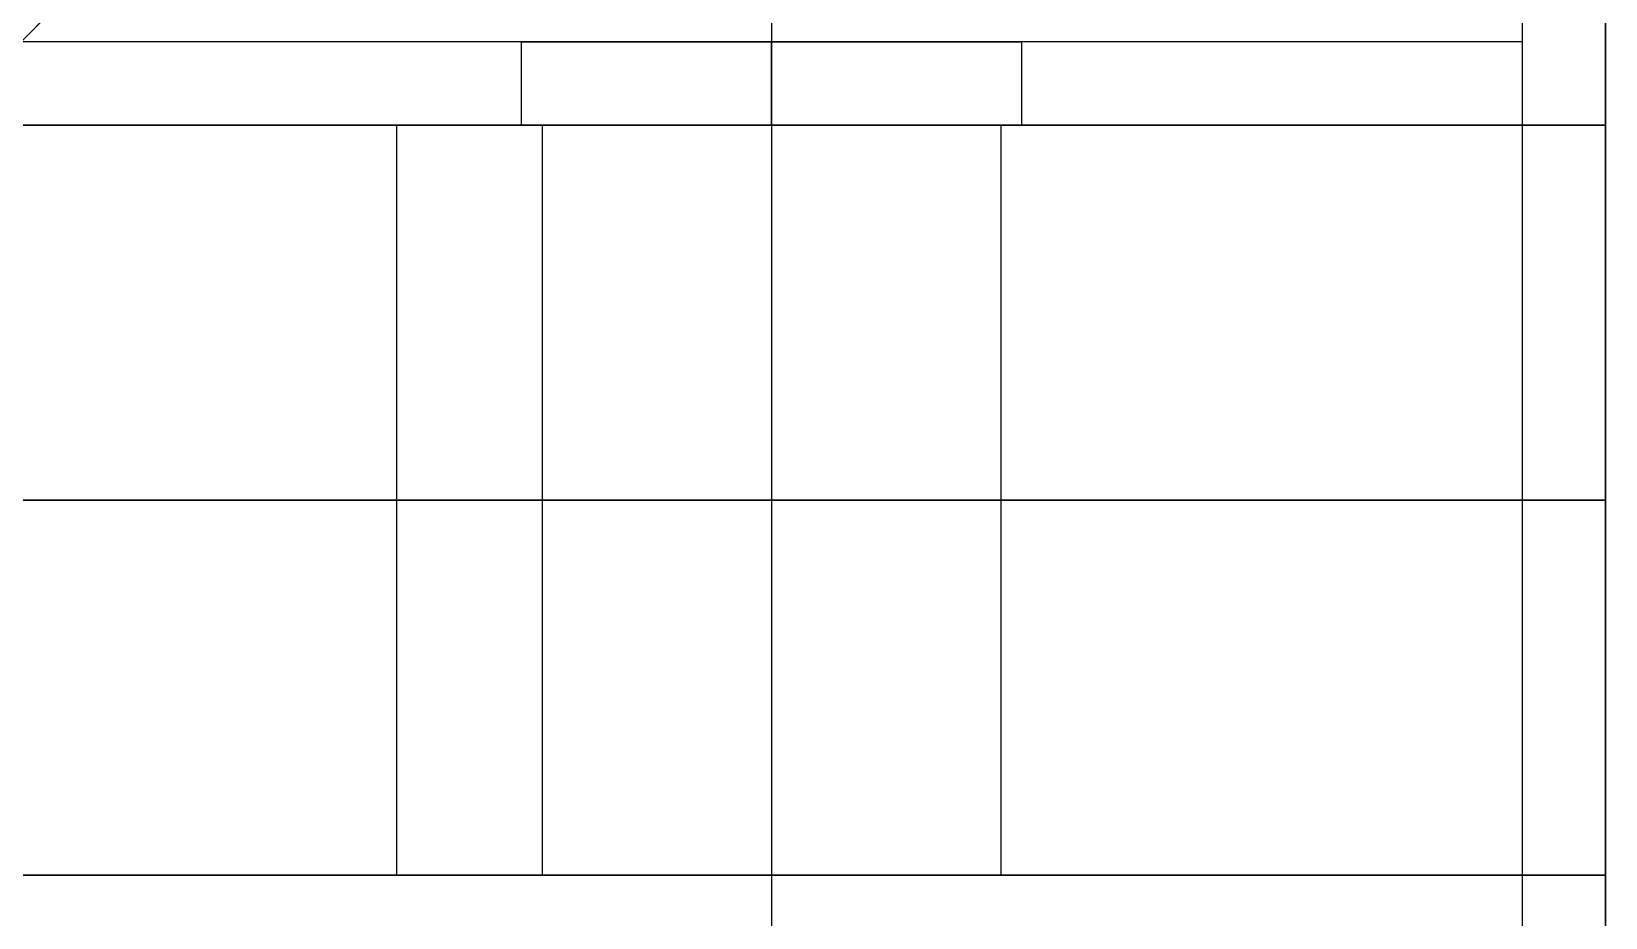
# Model space of a CAD drawing. Header units: millimetres. Extents: x -6529 to 809, y -8611 to 207.
# Drawn here: x 771.28 to 809.03, y -3754.22 to -3732.96 of the extents above; entities that cross this region are included whole.
import ezdxf

# ---------------------------------------------------------------- set-up
doc = ezdxf.new("R2010")
doc.units = ezdxf.units.MM
doc.header["$MEASUREMENT"] = 0
doc.layers.add('platen', color=7, linetype='Continuous', true_color=0x007f00)
doc.layers.add('staal', color=5, linetype='Continuous', true_color=0x0000ff)

# ---------------------------------------------------------------- blocks, each defined once
blk = doc.blocks.new('top plaat')
at = {"layer": 'platen'}
for points in [[(1316, 0), (1296, 0), (1276, 0)], [(1316, 0, 18), (1296, 0, 18), (1276, 0, 18)], [(1316, 0, 9), (1296, 0, 9), (1276, 0, 9)], [(1296, 0), (1296, 0, 9), (1296, 0, 18)], [(1316, 0), (1316, 0, 9), (1316, 0, 18)]]:
    blk.add_open_spline(points, degree=2, dxfattribs=at)
for points in [[(1316, -1236), (1316, -927), (1316, -618), (1316, -309), (1316, 0)], [(1316, -1236, 18), (1316, -927, 18), (1316, -618, 18), (1316, -309, 18), (1316, 0, 18)], [(1316, -1236, 9), (1316, -927, 9), (1316, -618, 9), (1316, -309, 9), (1316, 0, 9)]]:
    blk.add_open_spline(points, degree=2, knots=[7292.2246, 7292.2246, 7292.2246, 7911.517745, 7911.517745, 8530.810891, 8530.810891, 8530.810891], dxfattribs=at)
blk = doc.blocks.new('plaat base')
at = {"layer": 'platen'}
for p, q in [((1296, -332), (1296, -332, 18)), ((1290.5, -337.5), (1290.5, -337.5, 18)), ((1301.5, -337.5), (1301.5, -337.5, 18)), ((1296, -343), (1296, -343, 18)), ((1296, -407), (1296, -407, 18)), ((1290.5, -412.5), (1290.5, -412.5, 18)), ((1301.5, -412.5), (1301.5, -412.5, 18)), ((1296, -418), (1296, -418, 18)), ((1296, -482), (1296, -482, 18)), ((1290.5, -487.5), (1290.5, -487.5, 18)), ((1301.5, -487.5), (1301.5, -487.5, 18)), ((1296, -493), (1296, -493, 18)), ((1296, -557), (1296, -557, 18)), ((1290.5, -562.5), (1290.5, -562.5, 18)), ((1301.5, -562.5), (1301.5, -562.5, 18)), ((1296, -568), (1296, -568, 18)), ((1296, -932), (1296, -932, 18)), ((1290.5, -937.5), (1290.5, -937.5, 18)), ((1301.5, -937.5), (1301.5, -937.5, 18)), ((1296, -943), (1296, -943, 18)), ((1296, -1007), (1296, -1007, 18)), ((1290.5, -1012.5), (1290.5, -1012.5, 18)), ((1301.5, -1012.5), (1301.5, -1012.5, 18)), ((1296, -1018), (1296, -1018, 18)), ((1296, -1082), (1296, -1082, 18)), ((1290.5, -1087.5), (1290.5, -1087.5, 18)), ((1301.5, -1087.5), (1301.5, -1087.5, 18)), ((1296, -1093), (1296, -1093, 18)), ((1296, -1157), (1296, -1157, 18)), ((1290.5, -1162.5), (1290.5, -1162.5, 18)), ((1301.5, -1162.5), (1301.5, -1162.5, 18)), ((1296, -1168), (1296, -1168, 18))]:
    blk.add_line(p, q, dxfattribs=at)
for points in [[(1316, -300), (1287, -300), (1258, -300)], [(1316, -300, 18), (1287, -300, 18), (1258, -300, 18)], [(1316, -300, 9), (1287, -300, 9), (1258, -300, 9)], [(1287, -300), (1287, -300, 9), (1287, -300, 18)], [(1316, -600), (1316, -450), (1316, -300)], [(1316, -300), (1316, -300, 9), (1316, -300, 18)], [(1316, -600, 18), (1316, -450, 18), (1316, -300, 18)], [(1316, -600, 9), (1316, -450, 9), (1316, -300, 9)], [(1316, -450), (1316, -450, 9), (1316, -450, 18)], [(1258, -600), (1287, -600), (1316, -600)], [(1258, -600, 18), (1287, -600, 18), (1316, -600, 18)], [(1258, -600, 9), (1287, -600, 9), (1316, -600, 9)], [(1287, -600), (1287, -600, 9), (1287, -600, 18)], [(1316, -600), (1316, -600, 9), (1316, -600, 18)], [(1316, -900), (1287, -900), (1258, -900)], [(1316, -900, 18), (1287, -900, 18), (1258, -900, 18)], [(1316, -900, 9), (1287, -900, 9), (1258, -900, 9)], [(1287, -900), (1287, -900, 9), (1287, -900, 18)], [(1316, -1200), (1316, -1050), (1316, -900)], [(1316, -900), (1316, -900, 9), (1316, -900, 18)], [(1316, -1200, 18), (1316, -1050, 18), (1316, -900, 18)], [(1316, -1200, 9), (1316, -1050, 9), (1316, -900, 9)], [(1316, -1050), (1316, -1050, 9), (1316, -1050, 18)], [(958, -1200), (1137, -1200), (1316, -1200)], [(958, -1200, 18), (1137, -1200, 18), (1316, -1200, 18)], [(958, -1200, 9), (1137, -1200, 9), (1316, -1200, 9)], [(1316, -1200), (1316, -1200, 9), (1316, -1200, 18)]]:
    blk.add_open_spline(points, degree=2, dxfattribs=at)
for points in [[(1290.5, -337.5), (1290.5, -332), (1296, -332), (1301.5, -332), (1301.5, -337.5), (1301.5, -343), (1296, -343), (1290.5, -343), (1290.5, -337.5)], [(1290.5, -337.5, 18), (1290.5, -332, 18), (1296, -332, 18), (1301.5, -332, 18), (1301.5, -337.5, 18), (1301.5, -343, 18), (1296, -343, 18), (1290.5, -343, 18), (1290.5, -337.5, 18)], [(1290.5, -412.5), (1290.5, -407), (1296, -407), (1301.5, -407), (1301.5, -412.5), (1301.5, -418), (1296, -418), (1290.5, -418), (1290.5, -412.5)], [(1290.5, -412.5, 18), (1290.5, -407, 18), (1296, -407, 18), (1301.5, -407, 18), (1301.5, -412.5, 18), (1301.5, -418, 18), (1296, -418, 18), (1290.5, -418, 18), (1290.5, -412.5, 18)], [(1290.5, -487.5), (1290.5, -482), (1296, -482), (1301.5, -482), (1301.5, -487.5), (1301.5, -493), (1296, -493), (1290.5, -493), (1290.5, -487.5)], [(1290.5, -487.5, 18), (1290.5, -482, 18), (1296, -482, 18), (1301.5, -482, 18), (1301.5, -487.5, 18), (1301.5, -493, 18), (1296, -493, 18), (1290.5, -493, 18), (1290.5, -487.5, 18)], [(1290.5, -562.5), (1290.5, -557), (1296, -557), (1301.5, -557), (1301.5, -562.5), (1301.5, -568), (1296, -568), (1290.5, -568), (1290.5, -562.5)], [(1290.5, -562.5, 18), (1290.5, -557, 18), (1296, -557, 18), (1301.5, -557, 18), (1301.5, -562.5, 18), (1301.5, -568, 18), (1296, -568, 18), (1290.5, -568, 18), (1290.5, -562.5, 18)], [(1290.5, -937.5), (1290.5, -932), (1296, -932), (1301.5, -932), (1301.5, -937.5), (1301.5, -943), (1296, -943), (1290.5, -943), (1290.5, -937.5)], [(1290.5, -937.5, 18), (1290.5, -932, 18), (1296, -932, 18), (1301.5, -932, 18), (1301.5, -937.5, 18), (1301.5, -943, 18), (1296, -943, 18), (1290.5, -943, 18), (1290.5, -937.5, 18)], [(1290.5, -1012.5), (1290.5, -1007), (1296, -1007), (1301.5, -1007), (1301.5, -1012.5), (1301.5, -1018), (1296, -1018), (1290.5, -1018), (1290.5, -1012.5)], [(1290.5, -1012.5, 18), (1290.5, -1007, 18), (1296, -1007, 18), (1301.5, -1007, 18), (1301.5, -1012.5, 18), (1301.5, -1018, 18), (1296, -1018, 18), (1290.5, -1018, 18), (1290.5, -1012.5, 18)], [(1290.5, -1087.5), (1290.5, -1082), (1296, -1082), (1301.5, -1082), (1301.5, -1087.5), (1301.5, -1093), (1296, -1093), (1290.5, -1093), (1290.5, -1087.5)], [(1290.5, -1087.5, 18), (1290.5, -1082, 18), (1296, -1082, 18), (1301.5, -1082, 18), (1301.5, -1087.5, 18), (1301.5, -1093, 18), (1296, -1093, 18), (1290.5, -1093, 18), (1290.5, -1087.5, 18)], [(1290.5, -1162.5), (1290.5, -1157), (1296, -1157), (1301.5, -1157), (1301.5, -1162.5), (1301.5, -1168), (1296, -1168), (1290.5, -1168), (1290.5, -1162.5)], [(1290.5, -1162.5, 18), (1290.5, -1157, 18), (1296, -1157, 18), (1301.5, -1157, 18), (1301.5, -1162.5, 18), (1301.5, -1168, 18), (1296, -1168, 18), (1290.5, -1168, 18), (1290.5, -1162.5, 18)]]:
    blk.add_rational_spline(points, [1, 0.707106781187, 1, 0.707106781187, 1, 0.707106781187, 1, 0.707106781187, 1], degree=2, knots=[-31.415927, -31.415927, -31.415927, -23.561945, -23.561945, -15.707963, -15.707963, -7.853982, -7.853982, 0, 0, 0], dxfattribs=at)

msp = doc.modelspace()

# ---------------------------------------------------------------- linework, layer by layer
at = {"layer": 'staal'}
for p, q in [((809.026, -3695.207, 1276), (769.026, -3735.207, 1276)), ((783.026, -3735.207, 695.5), (783.026, -3733.207, 695.5)), ((783.026, -3735.207, 770.5), (783.026, -3733.207, 770.5)), ((783.026, -3735.207, 920.5), (783.026, -3733.207, 920.5)), ((783.026, -3735.207, 845.5), (783.026, -3733.207, 845.5)), ((783.026, -3735.207, 1070.5), (783.026, -3733.207, 1070.5)), ((783.026, -3735.207, 995.5), (783.026, -3733.207, 995.5)), ((783.026, -3735.207, 1220.5), (783.026, -3733.207, 1220.5)), ((783.026, -3735.207, 1145.5), (783.026, -3733.207, 1145.5)), ((783.026, -3735.207, 545.5), (783.026, -3733.207, 545.5)), ((783.026, -3735.207, 620.5), (783.026, -3733.207, 620.5)), ((783.026, -3735.207, 395.5), (783.026, -3733.207, 395.5)), ((783.026, -3735.207, 470.5), (783.026, -3733.207, 470.5)), ((783.026, -3735.207, 245.5), (783.026, -3733.207, 245.5)), ((783.026, -3735.207, 320.5), (783.026, -3733.207, 320.5)), ((783.026, -3735.207, 170.5), (783.026, -3733.207, 170.5)), ((783.026, -3735.207, 95.5), (783.026, -3733.207, 95.5)), ((789.026, -3735.207, 40), (789.026, -3733.207, 40)), ((789.026, -3735.207, 1276), (789.026, -3733.207, 1276)), ((789.026, -3735.207, 701.5), (789.026, -3733.207, 701.5)), ((789.026, -3735.207, 689.5), (789.026, -3733.207, 689.5)), ((789.026, -3735.207, 776.5), (789.026, -3733.207, 776.5)), ((789.026, -3735.207, 764.5), (789.026, -3733.207, 764.5)), ((789.026, -3735.207, 926.5), (789.026, -3733.207, 926.5)), ((789.026, -3735.207, 914.5), (789.026, -3733.207, 914.5)), ((789.026, -3735.207, 851.5), (789.026, -3733.207, 851.5)), ((789.026, -3735.207, 839.5), (789.026, -3733.207, 839.5)), ((789.026, -3735.207, 1076.5), (789.026, -3733.207, 1076.5)), ((789.026, -3735.207, 1064.5), (789.026, -3733.207, 1064.5)), ((789.026, -3735.207, 1001.5), (789.026, -3733.207, 1001.5)), ((789.026, -3735.207, 989.5), (789.026, -3733.207, 989.5)), ((789.026, -3735.207, 1226.5), (789.026, -3733.207, 1226.5)), ((789.026, -3735.207, 1214.5), (789.026, -3733.207, 1214.5)), ((789.026, -3735.207, 1151.5), (789.026, -3733.207, 1151.5)), ((789.026, -3735.207, 1139.5), (789.026, -3733.207, 1139.5)), ((789.026, -3735.207, 551.5), (789.026, -3733.207, 551.5)), ((789.026, -3735.207, 539.5), (789.026, -3733.207, 539.5)), ((789.026, -3735.207, 626.5), (789.026, -3733.207, 626.5)), ((789.026, -3735.207, 614.5), (789.026, -3733.207, 614.5)), ((789.026, -3735.207, 401.5), (789.026, -3733.207, 401.5)), ((789.026, -3735.207, 389.5), (789.026, -3733.207, 389.5)), ((789.026, -3735.207, 476.5), (789.026, -3733.207, 476.5)), ((789.026, -3735.207, 464.5), (789.026, -3733.207, 464.5)), ((789.026, -3735.207, 251.5), (789.026, -3733.207, 251.5)), ((789.026, -3735.207, 239.5), (789.026, -3733.207, 239.5)), ((789.026, -3735.207, 326.5), (789.026, -3733.207, 326.5)), ((789.026, -3735.207, 314.5), (789.026, -3733.207, 314.5)), ((789.026, -3735.207, 176.5), (789.026, -3733.207, 176.5)), ((789.026, -3735.207, 164.5), (789.026, -3733.207, 164.5)), ((789.026, -3735.207, 101.5), (789.026, -3733.207, 101.5)), ((789.026, -3735.207, 89.5), (789.026, -3733.207, 89.5)), ((795.026, -3735.207, 695.5), (795.026, -3733.207, 695.5)), ((795.026, -3735.207, 770.5), (795.026, -3733.207, 770.5)), ((795.026, -3735.207, 920.5), (795.026, -3733.207, 920.5)), ((795.026, -3735.207, 845.5), (795.026, -3733.207, 845.5)), ((795.026, -3735.207, 1070.5), (795.026, -3733.207, 1070.5)), ((795.026, -3735.207, 995.5), (795.026, -3733.207, 995.5)), ((795.026, -3735.207, 1220.5), (795.026, -3733.207, 1220.5)), ((795.026, -3735.207, 1145.5), (795.026, -3733.207, 1145.5)), ((795.026, -3735.207, 545.5), (795.026, -3733.207, 545.5)), ((795.026, -3735.207, 620.5), (795.026, -3733.207, 620.5)), ((795.026, -3735.207, 395.5), (795.026, -3733.207, 395.5)), ((795.026, -3735.207, 470.5), (795.026, -3733.207, 470.5)), ((795.026, -3735.207, 245.5), (795.026, -3733.207, 245.5)), ((795.026, -3735.207, 320.5), (795.026, -3733.207, 320.5)), ((795.026, -3735.207, 170.5), (795.026, -3733.207, 170.5)), ((795.026, -3735.207, 95.5), (795.026, -3733.207, 95.5))]:
    msp.add_line(p, q, dxfattribs=at)
msp.add_lwpolyline([(-506.974, -3695.207), (809.026, -3695.207), (809.026, -5011.207), (-506.974, -5011.207)], close=True, dxfattribs=at)
for points in [[(809.026, -3695.207), (789.026, -3715.207), (769.026, -3735.207)], [(769.026, -3735.207, 40), (789.026, -3715.207, 40), (809.026, -3695.207, 40)], [(809.026, -3695.207), (789.026, -3715.207), (769.026, -3735.207)], [(769.026, -3735.207, 40), (789.026, -3715.207, 40), (809.026, -3695.207, 40)], [(809.026, -3695.207, 1316), (789.026, -3715.207, 1316), (769.026, -3735.207, 1316)], [(809.026, -3695.207, 1276), (789.026, -3715.207, 1276), (769.026, -3735.207, 1276)], [(769.026, -3735.207, 1316), (789.026, -3715.207, 1316), (809.026, -3695.207, 1316)], [(809.026, -3695.207), (809.026, -4353.207), (809.026, -5011.207)], [(809.026, -3695.207, 40), (809.026, -4353.207, 40), (809.026, -5011.207, 40)], [(809.026, -3695.207, 20), (809.026, -3739.957, 20), (809.026, -3784.707, 20)], [(809.026, -3735.207, 40), (809.026, -3715.207, 40), (809.026, -3695.207, 40)], [(809.026, -3735.207, 1276), (809.026, -3715.207, 1276), (809.026, -3695.207, 1276)], [(809.026, -3735.207, 658), (809.026, -3715.207, 658), (809.026, -3695.207, 658)], [(809.026, -3695.207, 1276), (809.026, -4353.207, 1276), (809.026, -5011.207, 1276)], [(809.026, -3695.207, 1316), (809.026, -4353.207, 1316), (809.026, -5011.207, 1316)], [(809.026, -3695.207, 1296), (809.026, -3739.957, 1296), (809.026, -3784.707, 1296)], [(807.026, -3697.207, 38), (789.026, -3715.207, 38), (771.026, -3733.207, 38)], [(771.026, -3733.207, 2), (789.026, -3715.207, 2), (807.026, -3697.207, 2)], [(807.026, -3697.207, 38), (789.026, -3715.207, 38), (771.026, -3733.207, 38)], [(771.026, -3733.207, 2), (789.026, -3715.207, 2), (807.026, -3697.207, 2)], [(771.026, -3733.207, 1314), (789.026, -3715.207, 1314), (807.026, -3697.207, 1314)], [(807.026, -3697.207, 1278), (789.026, -3715.207, 1278), (771.026, -3733.207, 1278)], [(807.026, -3697.207, 1314), (789.026, -3715.207, 1314), (771.026, -3733.207, 1314)], [(771.026, -3733.207, 1278), (789.026, -3715.207, 1278), (807.026, -3697.207, 1278)], [(807.026, -3697.207, 38), (807.026, -4353.207, 38), (807.026, -5009.207, 38)], [(807.026, -3697.207, 2), (807.026, -4353.207, 2), (807.026, -5009.207, 2)], [(807.026, -3697.207, 20), (807.026, -3740.957, 20), (807.026, -3784.707, 20)], [(807.026, -3697.207, 40), (807.026, -3715.207, 40), (807.026, -3733.207, 40)], [(807.026, -3697.207, 1276), (807.026, -3715.207, 1276), (807.026, -3733.207, 1276)], [(807.026, -3697.207, 658), (807.026, -3715.207, 658), (807.026, -3733.207, 658)], [(807.026, -3697.207, 1314), (807.026, -4353.207, 1314), (807.026, -5009.207, 1314)], [(807.026, -3697.207, 1278), (807.026, -4353.207, 1278), (807.026, -5009.207, 1278)], [(807.026, -3697.207, 1296), (807.026, -3740.957, 1296), (807.026, -3784.707, 1296)], [(789.026, -3715.207, 40), (789.026, -3750.457, 40), (789.026, -3785.707, 40)], [(789.026, -3715.207, 38), (789.026, -3750.457, 38), (789.026, -3785.707, 38)], [(789.026, -3715.207, 2), (789.026, -3750.457, 2), (789.026, -3785.707, 2)], [(789.026, -3715.207), (789.026, -3750.457), (789.026, -3785.707)], [(789.026, -3715.207, 1316), (789.026, -3749.957, 1316), (789.026, -3784.707, 1316)], [(789.026, -3715.207, 1314), (789.026, -3749.957, 1314), (789.026, -3784.707, 1314)], [(789.026, -3715.207, 1278), (789.026, -3749.957, 1278), (789.026, -3784.707, 1278)], [(789.026, -3715.207, 1276), (789.026, -3749.957, 1276), (789.026, -3784.707, 1276)], [(807.026, -3733.207, 40), (789.026, -3733.207, 40), (771.026, -3733.207, 40)], [(807.026, -3733.207, 1276), (789.026, -3733.207, 1276), (771.026, -3733.207, 1276)], [(807.026, -3733.207, 658), (789.026, -3733.207, 658), (771.026, -3733.207, 658)], [(789.026, -3733.207, 40), (789.026, -3733.207, 64.75), (789.026, -3733.207, 89.5)], [(789.026, -3733.207, 101.5), (789.026, -3733.207, 133), (789.026, -3733.207, 164.5)], [(789.026, -3733.207, 176.5), (789.026, -3733.207, 208), (789.026, -3733.207, 239.5)], [(789.026, -3733.207, 251.5), (789.026, -3733.207, 283), (789.026, -3733.207, 314.5)], [(789.026, -3733.207, 326.5), (789.026, -3733.207, 358), (789.026, -3733.207, 389.5)], [(789.026, -3733.207, 401.5), (789.026, -3733.207, 433), (789.026, -3733.207, 464.5)], [(789.026, -3733.207, 476.5), (789.026, -3733.207, 508), (789.026, -3733.207, 539.5)], [(789.026, -3733.207, 551.5), (789.026, -3733.207, 583), (789.026, -3733.207, 614.5)], [(789.026, -3733.207, 626.5), (789.026, -3733.207, 658), (789.026, -3733.207, 689.5)], [(789.026, -3733.207, 701.5), (789.026, -3733.207, 733), (789.026, -3733.207, 764.5)], [(789.026, -3733.207, 776.5), (789.026, -3733.207, 808), (789.026, -3733.207, 839.5)], [(789.026, -3733.207, 851.5), (789.026, -3733.207, 883), (789.026, -3733.207, 914.5)], [(789.026, -3733.207, 926.5), (789.026, -3733.207, 958), (789.026, -3733.207, 989.5)], [(789.026, -3733.207, 1001.5), (789.026, -3733.207, 1033), (789.026, -3733.207, 1064.5)], [(789.026, -3733.207, 1076.5), (789.026, -3733.207, 1108), (789.026, -3733.207, 1139.5)], [(789.026, -3733.207, 1151.5), (789.026, -3733.207, 1183), (789.026, -3733.207, 1214.5)], [(789.026, -3733.207, 1226.5), (789.026, -3733.207, 1251.25), (789.026, -3733.207, 1276)], [(807.026, -3733.207, 40), (807.026, -3733.207, 658), (807.026, -3733.207, 1276)], [(769.026, -3735.207, 40), (789.026, -3735.207, 40), (809.026, -3735.207, 40)], [(769.026, -3735.207, 1276), (789.026, -3735.207, 1276), (809.026, -3735.207, 1276)], [(769.026, -3735.207, 658), (789.026, -3735.207, 658), (809.026, -3735.207, 658)], [(789.026, -3735.207, 40), (789.026, -3735.207, 64.75), (789.026, -3735.207, 89.5)], [(789.026, -3735.207, 101.5), (789.026, -3735.207, 133), (789.026, -3735.207, 164.5)], [(789.026, -3735.207, 176.5), (789.026, -3735.207, 208), (789.026, -3735.207, 239.5)], [(789.026, -3735.207, 251.5), (789.026, -3735.207, 283), (789.026, -3735.207, 314.5)], [(789.026, -3735.207, 326.5), (789.026, -3735.207, 358), (789.026, -3735.207, 389.5)], [(789.026, -3735.207, 401.5), (789.026, -3735.207, 433), (789.026, -3735.207, 464.5)], [(789.026, -3735.207, 476.5), (789.026, -3735.207, 508), (789.026, -3735.207, 539.5)], [(789.026, -3735.207, 551.5), (789.026, -3735.207, 583), (789.026, -3735.207, 614.5)], [(789.026, -3735.207, 626.5), (789.026, -3735.207, 658), (789.026, -3735.207, 689.5)], [(789.026, -3735.207, 701.5), (789.026, -3735.207, 733), (789.026, -3735.207, 764.5)], [(789.026, -3735.207, 776.5), (789.026, -3735.207, 808), (789.026, -3735.207, 839.5)], [(789.026, -3735.207, 851.5), (789.026, -3735.207, 883), (789.026, -3735.207, 914.5)], [(789.026, -3735.207, 926.5), (789.026, -3735.207, 958), (789.026, -3735.207, 989.5)], [(789.026, -3735.207, 1001.5), (789.026, -3735.207, 1033), (789.026, -3735.207, 1064.5)], [(789.026, -3735.207, 1076.5), (789.026, -3735.207, 1108), (789.026, -3735.207, 1139.5)], [(789.026, -3735.207, 1151.5), (789.026, -3735.207, 1183), (789.026, -3735.207, 1214.5)], [(789.026, -3735.207, 1226.5), (789.026, -3735.207, 1251.25), (789.026, -3735.207, 1276)], [(809.026, -3735.207, 40), (809.026, -3735.207, 658), (809.026, -3735.207, 1276)]]:
    msp.add_open_spline(points, degree=2, dxfattribs=at)
for points, weights, knots in [([(783.026, -3733.207, 695.5), (783.026, -3733.207, 689.5), (789.026, -3733.207, 689.5), (795.026, -3733.207, 689.5), (795.026, -3733.207, 695.5), (795.026, -3733.207, 701.5), (789.026, -3733.207, 701.5), (783.026, -3733.207, 701.5), (783.026, -3733.207, 695.5)], [1, 0.707106781187, 1, 0.707106781187, 1, 0.707106781187, 1, 0.707106781187, 1], [-31.415927, -31.415927, -31.415927, -23.561945, -23.561945, -15.707963, -15.707963, -7.853982, -7.853982, 0, 0, 0]), ([(783.026, -3733.207, 770.5), (783.026, -3733.207, 764.5), (789.026, -3733.207, 764.5), (795.026, -3733.207, 764.5), (795.026, -3733.207, 770.5), (795.026, -3733.207, 776.5), (789.026, -3733.207, 776.5), (783.026, -3733.207, 776.5), (783.026, -3733.207, 770.5)], [1, 0.707106781187, 1, 0.707106781187, 1, 0.707106781187, 1, 0.707106781187, 1], [-31.415927, -31.415927, -31.415927, -23.561945, -23.561945, -15.707963, -15.707963, -7.853982, -7.853982, 0, 0, 0]), ([(783.026, -3733.207, 920.5), (783.026, -3733.207, 914.5), (789.026, -3733.207, 914.5), (795.026, -3733.207, 914.5), (795.026, -3733.207, 920.5), (795.026, -3733.207, 926.5), (789.026, -3733.207, 926.5), (783.026, -3733.207, 926.5), (783.026, -3733.207, 920.5)], [1, 0.707106781187, 1, 0.707106781187, 1, 0.707106781187, 1, 0.707106781187, 1], [-31.415927, -31.415927, -31.415927, -23.561945, -23.561945, -15.707963, -15.707963, -7.853982, -7.853982, 0, 0, 0]), ([(783.026, -3733.207, 845.5), (783.026, -3733.207, 839.5), (789.026, -3733.207, 839.5), (795.026, -3733.207, 839.5), (795.026, -3733.207, 845.5), (795.026, -3733.207, 851.5), (789.026, -3733.207, 851.5), (783.026, -3733.207, 851.5), (783.026, -3733.207, 845.5)], [1, 0.707106781187, 1, 0.707106781187, 1, 0.707106781187, 1, 0.707106781187, 1], [-31.415927, -31.415927, -31.415927, -23.561945, -23.561945, -15.707963, -15.707963, -7.853982, -7.853982, 0, 0, 0]), ([(783.026, -3733.207, 1070.5), (783.026, -3733.207, 1064.5), (789.026, -3733.207, 1064.5), (795.026, -3733.207, 1064.5), (795.026, -3733.207, 1070.5), (795.026, -3733.207, 1076.5), (789.026, -3733.207, 1076.5), (783.026, -3733.207, 1076.5), (783.026, -3733.207, 1070.5)], [0.999999860338, 0.707106851018, 1, 0.707106781187, 1, 0.707106781187, 1, 0.707106851018, 0.999999860338], [-31.415927, -31.415927, -31.415927, -23.561946, -23.561946, -15.707963, -15.707963, -7.853981, -7.853981, 0, 0, 0]), ([(783.026, -3733.207, 995.5), (783.026, -3733.207, 989.5), (789.026, -3733.207, 989.5), (795.026, -3733.207, 989.5), (795.026, -3733.207, 995.5), (795.026, -3733.207, 1001.5), (789.026, -3733.207, 1001.5), (783.026, -3733.207, 1001.5), (783.026, -3733.207, 995.5)], [0.999999860338, 0.707106851018, 1, 0.707106781187, 1, 0.707106781187, 1, 0.707106851018, 0.999999860338], [-31.415927, -31.415927, -31.415927, -23.561946, -23.561946, -15.707963, -15.707963, -7.853981, -7.853981, 0, 0, 0]), ([(783.026, -3733.207, 1220.5), (783.026, -3733.207, 1214.5), (789.026, -3733.207, 1214.5), (795.026, -3733.207, 1214.5), (795.026, -3733.207, 1220.5), (795.026, -3733.207, 1226.5), (789.026, -3733.207, 1226.5), (783.026, -3733.207, 1226.5), (783.026, -3733.207, 1220.5)], [1, 0.707106781187, 1, 0.707106781187, 1, 0.707106781187, 1, 0.707106781187, 1], [-31.415927, -31.415927, -31.415927, -23.561945, -23.561945, -15.707963, -15.707963, -7.853982, -7.853982, 0, 0, 0]), ([(783.026, -3733.207, 1145.5), (783.026, -3733.207, 1139.5), (789.026, -3733.207, 1139.5), (795.026, -3733.207, 1139.5), (795.026, -3733.207, 1145.5), (795.026, -3733.207, 1151.5), (789.026, -3733.207, 1151.5), (783.026, -3733.207, 1151.5), (783.026, -3733.207, 1145.5)], [1, 0.707106781187, 1, 0.707106781187, 1, 0.707106781187, 1, 0.707106781187, 1], [-31.415927, -31.415927, -31.415927, -23.561945, -23.561945, -15.707963, -15.707963, -7.853982, -7.853982, 0, 0, 0]), ([(783.026, -3733.207, 545.5), (783.026, -3733.207, 539.5), (789.026, -3733.207, 539.5), (795.026, -3733.207, 539.5), (795.026, -3733.207, 545.5), (795.026, -3733.207, 551.5), (789.026, -3733.207, 551.5), (783.026, -3733.207, 551.5), (783.026, -3733.207, 545.5)], [1, 0.707106781187, 1, 0.707106781187, 1, 0.707106781187, 1, 0.707106781187, 1], [-31.415927, -31.415927, -31.415927, -23.561945, -23.561945, -15.707963, -15.707963, -7.853982, -7.853982, 0, 0, 0]), ([(783.026, -3733.207, 620.5), (783.026, -3733.207, 614.5), (789.026, -3733.207, 614.5), (795.026, -3733.207, 614.5), (795.026, -3733.207, 620.5), (795.026, -3733.207, 626.5), (789.026, -3733.207, 626.5), (783.026, -3733.207, 626.5), (783.026, -3733.207, 620.5)], [1, 0.707106781187, 1, 0.707106781187, 1, 0.707106781187, 1, 0.707106781187, 1], [-31.415927, -31.415927, -31.415927, -23.561945, -23.561945, -15.707963, -15.707963, -7.853982, -7.853982, 0, 0, 0]), ([(783.026, -3733.207, 395.5), (783.026, -3733.207, 389.5), (789.026, -3733.207, 389.5), (795.026, -3733.207, 389.5), (795.026, -3733.207, 395.5), (795.026, -3733.207, 401.5), (789.026, -3733.207, 401.5), (783.026, -3733.207, 401.5), (783.026, -3733.207, 395.5)], [1, 0.707106781187, 1, 0.707106781187, 1, 0.707106781187, 1, 0.707106781187, 1], [-31.415927, -31.415927, -31.415927, -23.561945, -23.561945, -15.707963, -15.707963, -7.853982, -7.853982, 0, 0, 0]), ([(783.026, -3733.207, 470.5), (783.026, -3733.207, 464.5), (789.026, -3733.207, 464.5), (795.026, -3733.207, 464.5), (795.026, -3733.207, 470.5), (795.026, -3733.207, 476.5), (789.026, -3733.207, 476.5), (783.026, -3733.207, 476.5), (783.026, -3733.207, 470.5)], [1, 0.707106781187, 1, 0.707106781187, 1, 0.707106781187, 1, 0.707106781187, 1], [-31.415927, -31.415927, -31.415927, -23.561945, -23.561945, -15.707963, -15.707963, -7.853982, -7.853982, 0, 0, 0]), ([(783.026, -3733.207, 245.5), (783.026, -3733.207, 239.5), (789.026, -3733.207, 239.5), (795.026, -3733.207, 239.5), (795.026, -3733.207, 245.5), (795.026, -3733.207, 251.5), (789.026, -3733.207, 251.5), (783.026, -3733.207, 251.5), (783.026, -3733.207, 245.5)], [1, 0.707106781187, 1, 0.707106781187, 1, 0.707106781187, 1, 0.707106781187, 1], [-31.415927, -31.415927, -31.415927, -23.561945, -23.561945, -15.707963, -15.707963, -7.853982, -7.853982, 0, 0, 0]), ([(783.026, -3733.207, 320.5), (783.026, -3733.207, 314.5), (789.026, -3733.207, 314.5), (795.026, -3733.207, 314.5), (795.026, -3733.207, 320.5), (795.026, -3733.207, 326.5), (789.026, -3733.207, 326.5), (783.026, -3733.207, 326.5), (783.026, -3733.207, 320.5)], [1, 0.707106781187, 1, 0.707106781187, 1, 0.707106781187, 1, 0.707106781187, 1], [-31.415927, -31.415927, -31.415927, -23.561945, -23.561945, -15.707963, -15.707963, -7.853982, -7.853982, 0, 0, 0]), ([(783.026, -3733.207, 170.5), (783.026, -3733.207, 164.5), (789.026, -3733.207, 164.5), (795.026, -3733.207, 164.5), (795.026, -3733.207, 170.5), (795.026, -3733.207, 176.5), (789.026, -3733.207, 176.5), (783.026, -3733.207, 176.5), (783.026, -3733.207, 170.5)], [1, 0.707106781187, 1, 0.707106781187, 1, 0.707106781187, 1, 0.707106781187, 1], [-31.415927, -31.415927, -31.415927, -23.561945, -23.561945, -15.707963, -15.707963, -7.853982, -7.853982, 0, 0, 0]), ([(783.026, -3733.207, 95.5), (783.026, -3733.207, 89.5), (789.026, -3733.207, 89.5), (795.026, -3733.207, 89.5), (795.026, -3733.207, 95.5), (795.026, -3733.207, 101.5), (789.026, -3733.207, 101.5), (783.026, -3733.207, 101.5), (783.026, -3733.207, 95.5)], [1, 0.707106781187, 1, 0.707106781187, 1, 0.707106781187, 1, 0.707106781187, 1], [-31.415927, -31.415927, -31.415927, -23.561945, -23.561945, -15.707963, -15.707963, -7.853982, -7.853982, 0, 0, 0]), ([(783.026, -3735.207, 695.5), (783.026, -3735.207, 701.5), (789.026, -3735.207, 701.5), (795.026, -3735.207, 701.5), (795.026, -3735.207, 695.5), (795.026, -3735.207, 689.5), (789.026, -3735.207, 689.5), (783.026, -3735.207, 689.5), (783.026, -3735.207, 695.5)], [1, 0.707106781187, 1, 0.707106781187, 1, 0.707106781187, 1, 0.707106781187, 1], [0, 0, 0, 7.853982, 7.853982, 15.707963, 15.707963, 23.561945, 23.561945, 31.415927, 31.415927, 31.415927]), ([(783.026, -3735.207, 770.5), (783.026, -3735.207, 776.5), (789.026, -3735.207, 776.5), (795.026, -3735.207, 776.5), (795.026, -3735.207, 770.5), (795.026, -3735.207, 764.5), (789.026, -3735.207, 764.5), (783.026, -3735.207, 764.5), (783.026, -3735.207, 770.5)], [1, 0.707106781187, 1, 0.707106781187, 1, 0.707106781187, 1, 0.707106781187, 1], [0, 0, 0, 7.853982, 7.853982, 15.707963, 15.707963, 23.561945, 23.561945, 31.415927, 31.415927, 31.415927]), ([(783.026, -3735.207, 920.5), (783.026, -3735.207, 926.5), (789.026, -3735.207, 926.5), (795.026, -3735.207, 926.5), (795.026, -3735.207, 920.5), (795.026, -3735.207, 914.5), (789.026, -3735.207, 914.5), (783.026, -3735.207, 914.5), (783.026, -3735.207, 920.5)], [0.999999860338, 0.707106851018, 1, 0.707106781187, 1, 0.707106781187, 1, 0.707106781187, 1], [0, 0, 0, 7.85398, 7.85398, 15.707962, 15.707962, 23.561944, 23.561944, 31.415927, 31.415927, 31.415927]), ([(783.026, -3735.207, 845.5), (783.026, -3735.207, 851.5), (789.026, -3735.207, 851.5), (795.026, -3735.207, 851.5), (795.026, -3735.207, 845.5), (795.026, -3735.207, 839.5), (789.026, -3735.207, 839.5), (783.026, -3735.207, 839.5), (783.026, -3735.207, 845.5)], [0.999999860338, 0.707106851018, 1, 0.707106781187, 1, 0.707106781187, 1, 0.707106781187, 1], [0, 0, 0, 7.85398, 7.85398, 15.707962, 15.707962, 23.561944, 23.561944, 31.415927, 31.415927, 31.415927]), ([(783.026, -3735.207, 1070.5), (783.026, -3735.207, 1076.5), (789.026, -3735.207, 1076.5), (795.026, -3735.207, 1076.5), (795.026, -3735.207, 1070.5), (795.026, -3735.207, 1064.5), (789.026, -3735.207, 1064.5), (783.026, -3735.207, 1064.5), (783.026, -3735.207, 1070.5)], [1, 0.707106781187, 1, 0.707106781187, 1, 0.707106781187, 1, 0.707106781187, 1], [0, 0, 0, 7.853982, 7.853982, 15.707963, 15.707963, 23.561945, 23.561945, 31.415927, 31.415927, 31.415927]), ([(783.026, -3735.207, 995.5), (783.026, -3735.207, 1001.5), (789.026, -3735.207, 1001.5), (795.026, -3735.207, 1001.5), (795.026, -3735.207, 995.5), (795.026, -3735.207, 989.5), (789.026, -3735.207, 989.5), (783.026, -3735.207, 989.5), (783.026, -3735.207, 995.5)], [0.999999860338, 0.707106851018, 1, 0.707106781187, 1, 0.707106781187, 1, 0.707106781187, 1], [0, 0, 0, 7.85398, 7.85398, 15.707962, 15.707962, 23.561944, 23.561944, 31.415927, 31.415927, 31.415927]), ([(783.026, -3735.207, 1220.5), (783.026, -3735.207, 1226.5), (789.026, -3735.207, 1226.5), (795.026, -3735.207, 1226.5), (795.026, -3735.207, 1220.5), (795.026, -3735.207, 1214.5), (789.026, -3735.207, 1214.5), (783.026, -3735.207, 1214.5), (783.026, -3735.207, 1220.5)], [1, 0.707106781187, 1, 0.707106781187, 1, 0.707106781187, 1, 0.707106781187, 1], [0, 0, 0, 7.853982, 7.853982, 15.707963, 15.707963, 23.561945, 23.561945, 31.415927, 31.415927, 31.415927]), ([(783.026, -3735.207, 1145.5), (783.026, -3735.207, 1151.5), (789.026, -3735.207, 1151.5), (795.026, -3735.207, 1151.5), (795.026, -3735.207, 1145.5), (795.026, -3735.207, 1139.5), (789.026, -3735.207, 1139.5), (783.026, -3735.207, 1139.5), (783.026, -3735.207, 1145.5)], [1, 0.707106781187, 1, 0.707106781187, 1, 0.707106781187, 1, 0.707106781187, 1], [0, 0, 0, 7.853982, 7.853982, 15.707963, 15.707963, 23.561945, 23.561945, 31.415927, 31.415927, 31.415927]), ([(783.026, -3735.207, 545.5), (783.026, -3735.207, 551.5), (789.026, -3735.207, 551.5), (795.026, -3735.207, 551.5), (795.026, -3735.207, 545.5), (795.026, -3735.207, 539.5), (789.026, -3735.207, 539.5), (783.026, -3735.207, 539.5), (783.026, -3735.207, 545.5)], [1, 0.707106781187, 1, 0.707106781187, 1, 0.707106781187, 1, 0.707106781187, 1], [0, 0, 0, 7.853982, 7.853982, 15.707963, 15.707963, 23.561945, 23.561945, 31.415927, 31.415927, 31.415927]), ([(783.026, -3735.207, 620.5), (783.026, -3735.207, 626.5), (789.026, -3735.207, 626.5), (795.026, -3735.207, 626.5), (795.026, -3735.207, 620.5), (795.026, -3735.207, 614.5), (789.026, -3735.207, 614.5), (783.026, -3735.207, 614.5), (783.026, -3735.207, 620.5)], [1, 0.707106781187, 1, 0.707106781187, 1, 0.707106781187, 1, 0.707106781187, 1], [0, 0, 0, 7.853982, 7.853982, 15.707963, 15.707963, 23.561945, 23.561945, 31.415927, 31.415927, 31.415927]), ([(783.026, -3735.207, 395.5), (783.026, -3735.207, 401.5), (789.026, -3735.207, 401.5), (795.026, -3735.207, 401.5), (795.026, -3735.207, 395.5), (795.026, -3735.207, 389.5), (789.026, -3735.207, 389.5), (783.026, -3735.207, 389.5), (783.026, -3735.207, 395.5)], [0.999999860338, 0.707106851018, 1, 0.707106781187, 1, 0.707106781187, 1, 0.707106781187, 1], [0, 0, 0, 7.85398, 7.85398, 15.707962, 15.707962, 23.561944, 23.561944, 31.415927, 31.415927, 31.415927]), ([(783.026, -3735.207, 470.5), (783.026, -3735.207, 476.5), (789.026, -3735.207, 476.5), (795.026, -3735.207, 476.5), (795.026, -3735.207, 470.5), (795.026, -3735.207, 464.5), (789.026, -3735.207, 464.5), (783.026, -3735.207, 464.5), (783.026, -3735.207, 470.5)], [1, 0.707106781187, 1, 0.707106781187, 1, 0.707106781187, 1, 0.707106781187, 1], [0, 0, 0, 7.853982, 7.853982, 15.707963, 15.707963, 23.561945, 23.561945, 31.415927, 31.415927, 31.415927]), ([(783.026, -3735.207, 245.5), (783.026, -3735.207, 251.5), (789.026, -3735.207, 251.5), (795.026, -3735.207, 251.5), (795.026, -3735.207, 245.5), (795.026, -3735.207, 239.5), (789.026, -3735.207, 239.5), (783.026, -3735.207, 239.5), (783.026, -3735.207, 245.5)], [1, 0.707106781187, 1, 0.707106781187, 1, 0.707106781187, 1, 0.707106781187, 1], [0, 0, 0, 7.853982, 7.853982, 15.707963, 15.707963, 23.561945, 23.561945, 31.415927, 31.415927, 31.415927]), ([(783.026, -3735.207, 320.5), (783.026, -3735.207, 326.5), (789.026, -3735.207, 326.5), (795.026, -3735.207, 326.5), (795.026, -3735.207, 320.5), (795.026, -3735.207, 314.5), (789.026, -3735.207, 314.5), (783.026, -3735.207, 314.5), (783.026, -3735.207, 320.5)], [1, 0.707106781187, 1, 0.707106781187, 1, 0.707106781187, 1, 0.707106781187, 1], [0, 0, 0, 7.853982, 7.853982, 15.707963, 15.707963, 23.561945, 23.561945, 31.415927, 31.415927, 31.415927]), ([(783.026, -3735.207, 170.5), (783.026, -3735.207, 176.5), (789.026, -3735.207, 176.5), (795.026, -3735.207, 176.5), (795.026, -3735.207, 170.5), (795.026, -3735.207, 164.5), (789.026, -3735.207, 164.5), (783.026, -3735.207, 164.5), (783.026, -3735.207, 170.5)], [1, 0.707106781187, 1, 0.707106781187, 1, 0.707106781187, 1, 0.707106781187, 1], [0, 0, 0, 7.853982, 7.853982, 15.707963, 15.707963, 23.561945, 23.561945, 31.415927, 31.415927, 31.415927]), ([(783.026, -3735.207, 95.5), (783.026, -3735.207, 101.5), (789.026, -3735.207, 101.5), (795.026, -3735.207, 101.5), (795.026, -3735.207, 95.5), (795.026, -3735.207, 89.5), (789.026, -3735.207, 89.5), (783.026, -3735.207, 89.5), (783.026, -3735.207, 95.5)], [1, 0.707106781187, 1, 0.707106781187, 1, 0.707106781187, 1, 0.707106781187, 1], [0, 0, 0, 7.853982, 7.853982, 15.707963, 15.707963, 23.561945, 23.561945, 31.415927, 31.415927, 31.415927]), ([(783.026, -3735.207, 695.5), (783.026, -3735.207, 701.5), (789.026, -3735.207, 701.5), (795.026, -3735.207, 701.5), (795.026, -3735.207, 695.5), (795.026, -3735.207, 689.5), (789.026, -3735.207, 689.5), (783.026, -3735.207, 689.5), (783.026, -3735.207, 695.5)], [1, 0.707106781187, 1, 0.707106781187, 1, 0.707106781187, 1, 0.707106781187, 1], [0, 0, 0, 7.853982, 7.853982, 15.707963, 15.707963, 23.561945, 23.561945, 31.415927, 31.415927, 31.415927]), ([(783.026, -3735.207, 770.5), (783.026, -3735.207, 776.5), (789.026, -3735.207, 776.5), (795.026, -3735.207, 776.5), (795.026, -3735.207, 770.5), (795.026, -3735.207, 764.5), (789.026, -3735.207, 764.5), (783.026, -3735.207, 764.5), (783.026, -3735.207, 770.5)], [1, 0.707106781187, 1, 0.707106781187, 1, 0.707106781187, 1, 0.707106781187, 1], [0, 0, 0, 7.853982, 7.853982, 15.707963, 15.707963, 23.561945, 23.561945, 31.415927, 31.415927, 31.415927]), ([(783.026, -3735.207, 920.5), (783.026, -3735.207, 926.5), (789.026, -3735.207, 926.5), (795.026, -3735.207, 926.5), (795.026, -3735.207, 920.5), (795.026, -3735.207, 914.5), (789.026, -3735.207, 914.5), (783.026, -3735.207, 914.5), (783.026, -3735.207, 920.5)], [1, 0.707106781187, 1, 0.707106781187, 1, 0.707106781187, 1, 0.707106781187, 1], [0, 0, 0, 7.853982, 7.853982, 15.707963, 15.707963, 23.561945, 23.561945, 31.415927, 31.415927, 31.415927]), ([(783.026, -3735.207, 845.5), (783.026, -3735.207, 851.5), (789.026, -3735.207, 851.5), (795.026, -3735.207, 851.5), (795.026, -3735.207, 845.5), (795.026, -3735.207, 839.5), (789.026, -3735.207, 839.5), (783.026, -3735.207, 839.5), (783.026, -3735.207, 845.5)], [1, 0.707106781187, 1, 0.707106781187, 1, 0.707106781187, 1, 0.707106781187, 1], [0, 0, 0, 7.853982, 7.853982, 15.707963, 15.707963, 23.561945, 23.561945, 31.415927, 31.415927, 31.415927]), ([(783.026, -3735.207, 1070.5), (783.026, -3735.207, 1076.5), (789.026, -3735.207, 1076.5), (795.026, -3735.207, 1076.5), (795.026, -3735.207, 1070.5), (795.026, -3735.207, 1064.5), (789.026, -3735.207, 1064.5), (783.026, -3735.207, 1064.5), (783.026, -3735.207, 1070.5)], [1, 0.707106781187, 1, 0.707106781187, 1, 0.707106781187, 1, 0.707106781187, 1], [0, 0, 0, 7.853982, 7.853982, 15.707963, 15.707963, 23.561945, 23.561945, 31.415927, 31.415927, 31.415927]), ([(783.026, -3735.207, 995.5), (783.026, -3735.207, 1001.5), (789.026, -3735.207, 1001.5), (795.026, -3735.207, 1001.5), (795.026, -3735.207, 995.5), (795.026, -3735.207, 989.5), (789.026, -3735.207, 989.5), (783.026, -3735.207, 989.5), (783.026, -3735.207, 995.5)], [1, 0.707106781187, 1, 0.707106781187, 1, 0.707106781187, 1, 0.707106781187, 1], [0, 0, 0, 7.853982, 7.853982, 15.707963, 15.707963, 23.561945, 23.561945, 31.415927, 31.415927, 31.415927]), ([(783.026, -3735.207, 1220.5), (783.026, -3735.207, 1226.5), (789.026, -3735.207, 1226.5), (795.026, -3735.207, 1226.5), (795.026, -3735.207, 1220.5), (795.026, -3735.207, 1214.5), (789.026, -3735.207, 1214.5), (783.026, -3735.207, 1214.5), (783.026, -3735.207, 1220.5)], [1, 0.707106781187, 1, 0.707106781187, 1, 0.707106781187, 1, 0.707106781187, 1], [0, 0, 0, 7.853982, 7.853982, 15.707963, 15.707963, 23.561945, 23.561945, 31.415927, 31.415927, 31.415927]), ([(783.026, -3735.207, 1145.5), (783.026, -3735.207, 1151.5), (789.026, -3735.207, 1151.5), (795.026, -3735.207, 1151.5), (795.026, -3735.207, 1145.5), (795.026, -3735.207, 1139.5), (789.026, -3735.207, 1139.5), (783.026, -3735.207, 1139.5), (783.026, -3735.207, 1145.5)], [1, 0.707106781187, 1, 0.707106781187, 1, 0.707106781187, 1, 0.707106781187, 1], [0, 0, 0, 7.853982, 7.853982, 15.707963, 15.707963, 23.561945, 23.561945, 31.415927, 31.415927, 31.415927]), ([(795.026, -3735.207, 545.5), (795.026, -3735.207, 539.5), (789.026, -3735.207, 539.5), (783.026, -3735.207, 539.5), (783.026, -3735.207, 545.5)], [1, 0.707106781187, 1, 0.707106781187, 1], [15.707963, 15.707963, 15.707963, 23.561945, 23.561945, 31.415927, 31.415927, 31.415927]), ([(795.026, -3735.207, 620.5), (795.026, -3735.207, 614.5), (789.026, -3735.207, 614.5), (783.026, -3735.207, 614.5), (783.026, -3735.207, 620.5)], [1, 0.707106781187, 1, 0.707106781187, 1], [15.707963, 15.707963, 15.707963, 23.561945, 23.561945, 31.415927, 31.415927, 31.415927]), ([(795.026, -3735.207, 395.5), (795.026, -3735.207, 389.5), (789.026, -3735.207, 389.5), (783.026, -3735.207, 389.5), (783.026, -3735.207, 395.5)], [1, 0.707106781187, 1, 0.707106781187, 1], [15.707963, 15.707963, 15.707963, 23.561945, 23.561945, 31.415927, 31.415927, 31.415927]), ([(795.026, -3735.207, 470.5), (795.026, -3735.207, 464.5), (789.026, -3735.207, 464.5), (783.026, -3735.207, 464.5), (783.026, -3735.207, 470.5)], [1, 0.707106781187, 1, 0.707106781187, 1], [15.707963, 15.707963, 15.707963, 23.561945, 23.561945, 31.415927, 31.415927, 31.415927]), ([(795.026, -3735.207, 245.5), (795.026, -3735.207, 239.5), (789.026, -3735.207, 239.5), (783.026, -3735.207, 239.5), (783.026, -3735.207, 245.5)], [1, 0.707106781187, 1, 0.707106781187, 1], [15.707963, 15.707963, 15.707963, 23.561945, 23.561945, 31.415927, 31.415927, 31.415927]), ([(795.026, -3735.207, 320.5), (795.026, -3735.207, 314.5), (789.026, -3735.207, 314.5), (783.026, -3735.207, 314.5), (783.026, -3735.207, 320.5)], [1, 0.707106781187, 1, 0.707106781187, 1], [15.707963, 15.707963, 15.707963, 23.561945, 23.561945, 31.415927, 31.415927, 31.415927]), ([(795.026, -3735.207, 170.5), (795.026, -3735.207, 164.5), (789.026, -3735.207, 164.5), (783.026, -3735.207, 164.5), (783.026, -3735.207, 170.5)], [1, 0.707106781187, 1, 0.707106781187, 1], [15.707963, 15.707963, 15.707963, 23.561945, 23.561945, 31.415927, 31.415927, 31.415927]), ([(795.026, -3735.207, 95.5), (795.026, -3735.207, 89.5), (789.026, -3735.207, 89.5), (783.026, -3735.207, 89.5), (783.026, -3735.207, 95.5)], [1, 0.707106781187, 1, 0.707106781187, 1], [15.707963, 15.707963, 15.707963, 23.561945, 23.561945, 31.415927, 31.415927, 31.415927])]:
    msp.add_rational_spline(points, weights, degree=2, knots=knots, dxfattribs=at)

# ---------------------------------------------------------------- block references
at = {"layer": 'platen'}
msp.add_blockref('top plaat', (-506.974, -3735.207, 1316), dxfattribs=at)
at = {"layer": 'platen', "extrusion": (0, -1, 0)}
msp.add_blockref('plaat base', (-506.974, 1258, 3735.207), dxfattribs=at)

doc.saveas('drawing.dxf')
